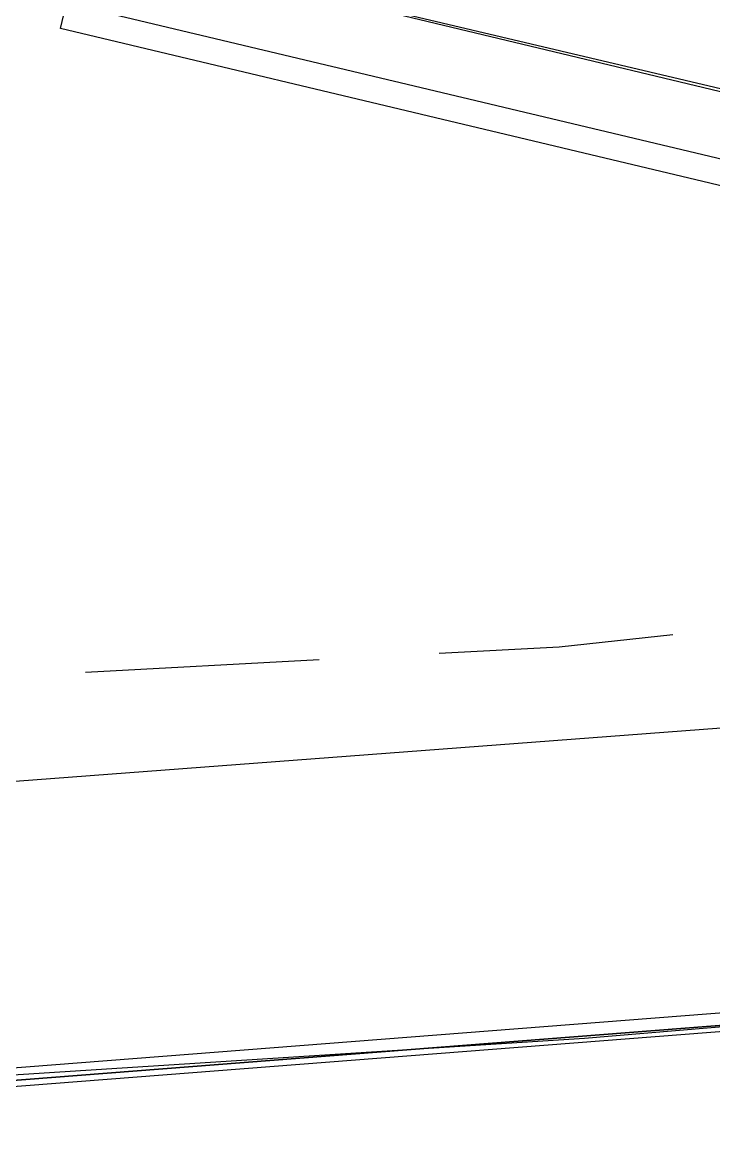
# Model space of a CAD drawing. Header units: feet. Extents: x -84 to 198, y -22 to 181.
# Drawn here: x 69.6 to 71.06, y 15.924 to 18.297 of the extents above; entities that cross this region are included whole.
import ezdxf

# ---------------------------------------------------------------- set-up
doc = ezdxf.new("R2010")
doc.units = ezdxf.units.FT
doc.layers.add('A-LINEA', color=7, linetype='CONTINUOUS')
doc.layers.add('A-MURO-CONCRETO', color=8, linetype='CONTINUOUS')

msp = doc.modelspace()

# ---------------------------------------------------------------- linework, layer by layer
at = {"layer": 'A-LINEA'}
for p, q in [((69.7333, 16.9244), (70.2267, 16.9511)), ((69.7333, 16.9244), (70.2267, 16.9511)), ((71.9333, 16.8711), (68.2267, 16.5911)), ((71.9333, 16.8711), (68.2267, 16.5911))]:
    msp.add_line(p, q, dxfattribs=at)
for points in [[(26.7067, 23.3511), (28.04, 21.6178), (31.0267, 20.8311), (34.0133, 20.0978), (37.0133, 19.4044), (40.0267, 18.7778), (43.0533, 18.2044), (46.0933, 17.6844), (49.1467, 17.2178), (52.2, 16.8044), (55.2533, 16.4444), (58.32, 16.1511), (60.4, 16.0178), (62.48, 15.9511), (64.5467, 15.9244), (66.6267, 15.9511), (68.7067, 16.0178), (70.7867, 16.1511), (72.8533, 16.3244), (74.92, 16.5511), (76.9867, 16.8178), (79.04, 17.1511), (81.08, 17.5244), (83.12, 17.9378)], [(26.7067, 23.3511), (28.04, 21.6178), (31.0267, 20.8311), (34.0133, 20.0978), (37.0133, 19.4044), (40.0267, 18.7778), (43.0533, 18.2044), (46.0933, 17.6844), (49.1467, 17.2178), (52.2, 16.8044), (55.2533, 16.4444), (58.32, 16.1511), (60.4, 16.0178), (62.48, 15.9511), (64.5467, 15.9244), (66.6267, 15.9511), (68.7067, 16.0178), (70.7867, 16.1511), (72.8533, 16.3244), (74.92, 16.5511), (76.9867, 16.8178), (79.04, 17.1511), (81.08, 17.5244), (83.12, 17.9378)], [(70.2267, 20.5911), (74.48, 19.5911), (73.9333, 17.2711), (69.68, 18.2844), (70.2267, 20.5911)], [(70.2667, 20.5378), (74.4267, 19.5511), (73.8933, 17.3378), (69.7467, 18.3244), (70.2667, 20.5378)], [(70.36, 20.3778), (74.2533, 19.4444), (73.8, 17.4978), (69.9067, 18.4311), (70.36, 20.3778)], [(74.3333, 19.4444), (73.8667, 17.4978), (69.9733, 18.4178), (70.44, 20.3644), (74.3333, 19.4444)], [(74.3333, 19.4444), (73.8667, 17.4978), (69.9733, 18.4178), (70.44, 20.3644), (74.3333, 19.4444)], [(70.48, 16.9644), (70.7333, 16.9778), (70.9733, 17.0044)], [(70.48, 16.9644), (70.7333, 16.9778), (70.9733, 17.0044)], [(72.0933, 16.2711), (72.0933, 16.2578), (68.16, 15.9511), (68.16, 15.9644), (68.16, 15.9778), (72.0933, 16.2844), (72.0933, 16.2711)], [(72.0933, 16.2711), (72.0933, 16.2578), (68.16, 15.9511), (68.16, 15.9644), (68.16, 15.9778), (72.0933, 16.2844), (72.0933, 16.2711)], [(72.0933, 16.2444), (68.16, 15.9378), (68.16, 15.9511), (72.0933, 16.2578), (72.0933, 16.2444)], [(72.0933, 16.2444), (68.16, 15.9378), (68.16, 15.9511), (72.0933, 16.2578), (72.0933, 16.2444)]]:
    msp.add_lwpolyline(points, dxfattribs=at)
at = {"layer": 'A-MURO-CONCRETO'}
msp.add_lwpolyline([(69.9733, 18.4178), (74.08, 18.4178), (73.8667, 17.4978), (69.9733, 18.4178), (69.9733, 18.4178)], dxfattribs=at)
msp.add_lwpolyline([(69.9733, 18.4178), (74.08, 18.4178), (73.8667, 17.4978), (69.9733, 18.4178), (69.9733, 18.4178)], dxfattribs=at)

doc.saveas('drawing.dxf')
